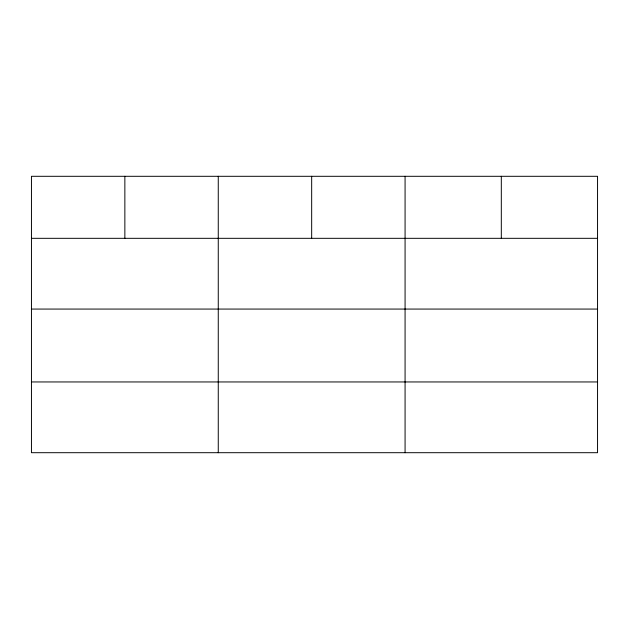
<?xml version="1.0" encoding="UTF-8"?>
<svg xmlns="http://www.w3.org/2000/svg" width="629" height="629" viewBox="0 0 629 629"><rect width="100%" height="100%" fill="white"/><g stroke="black" fill="none" stroke-linecap="round" stroke-linejoin="round"><path stroke-width="0.94" d="M597.55 309.067L597.55 176.301L31.45 176.301L31.45 452.699L597.55 452.699L597.55 309.067L31.45 309.067M31.45 238.32L597.55 238.32M31.45 381.952L597.55 381.952M501.313 176.301L501.313 238.32M405.076 176.301L405.076 452.699M311.669 176.301L311.669 238.32M218.263 176.301L218.263 452.699M124.857 176.301L124.857 238.32"/></g></svg>
